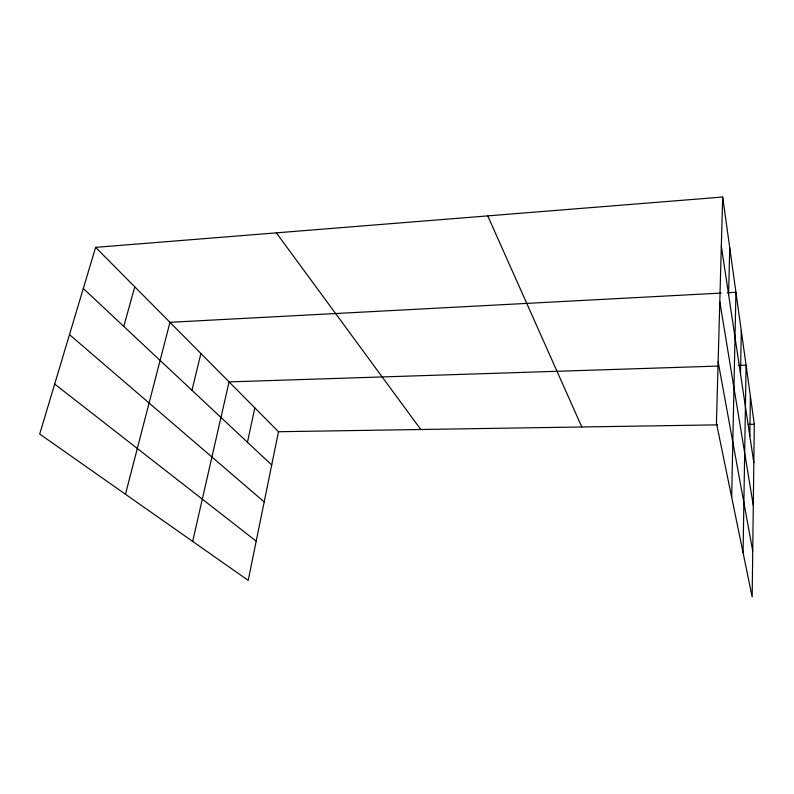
<?xml version="1.0" encoding="UTF-8"?>
<svg xmlns="http://www.w3.org/2000/svg" width="794" height="794" viewBox="0 0 794 794"><rect width="100%" height="100%" fill="white"/><g stroke="black" fill="none" stroke-linecap="round" stroke-linejoin="round"><path stroke-width="1.19" d="M722.689 197.031L754.3 424.284L752.166 596.969L716.446 423.113L722.689 197.031L95.627 247.361L39.7 434.05L248.204 580.384L278.496 431.728L95.627 247.361M749.834 436.035L750.39 396.186M743.075 552.693L746.082 365.171L738.698 365.409M740.504 373.865L741.288 330.741M731.671 497.193L735.939 292.291L727.274 292.748M728.614 294.673L729.736 247.698M247.44 442.248L254.834 407.878M192.664 541.399L229.069 381.894L717.806 366.084M191.969 390.291L200.902 353.499M125.472 494.245L169.966 322.314L721.071 293.085M123.775 326.413L134.772 286.823M278.496 431.728L717.478 424.859M748.166 424.373L754.3 424.284M54.677 384.058L256.204 541.151M69.485 334.611L264.194 501.937M83.301 288.5L271.717 464.996M276.352 232.86L420.79 429.504M487.754 215.889L581.823 426.983M718.143 361.786L752.732 551.086M719.801 301.69L753.298 505.441M721.339 246.16L753.824 462.654"/></g></svg>
